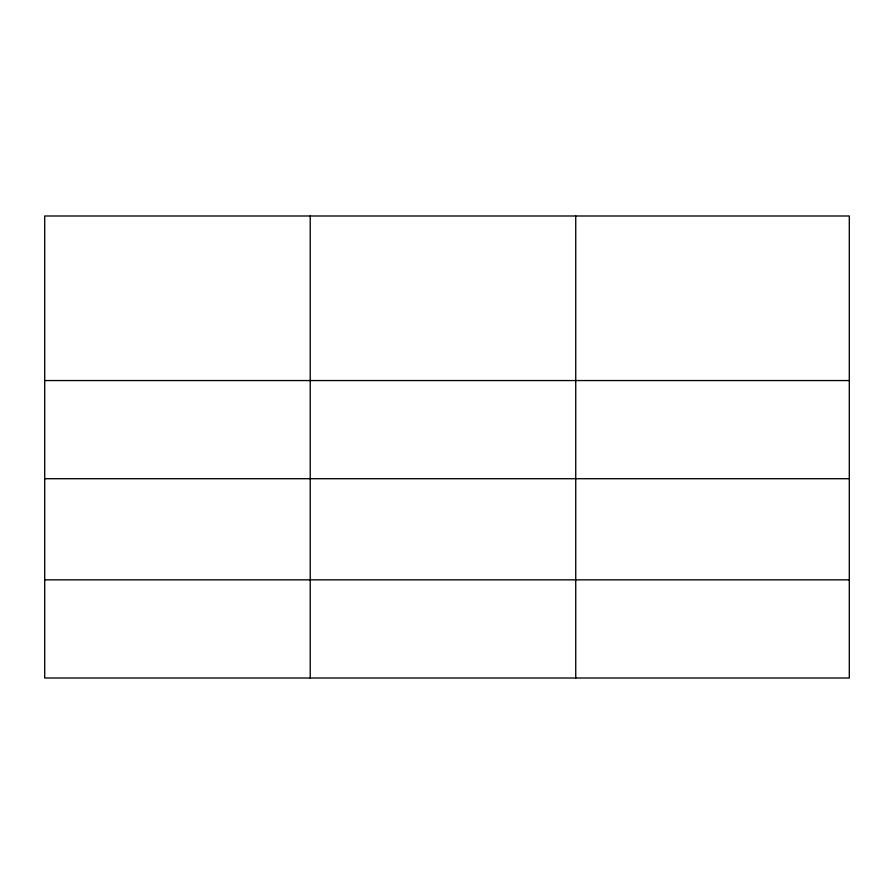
<?xml version="1.0" encoding="UTF-8"?>
<svg xmlns="http://www.w3.org/2000/svg" width="894" height="894" viewBox="0 0 894 894"><rect width="100%" height="100%" fill="white"/><g stroke="black" fill="none" stroke-linecap="round" stroke-linejoin="round"><path stroke-width="1.34" d="M849.3 478.715L849.3 215.99L44.7 215.99L44.7 678.01L849.3 678.01L849.3 478.715L44.7 478.715M44.7 380.553L849.3 380.553M44.7 579.848L849.3 579.848M575.736 215.99L575.736 678.01M310.218 215.99L310.218 678.01"/></g></svg>
